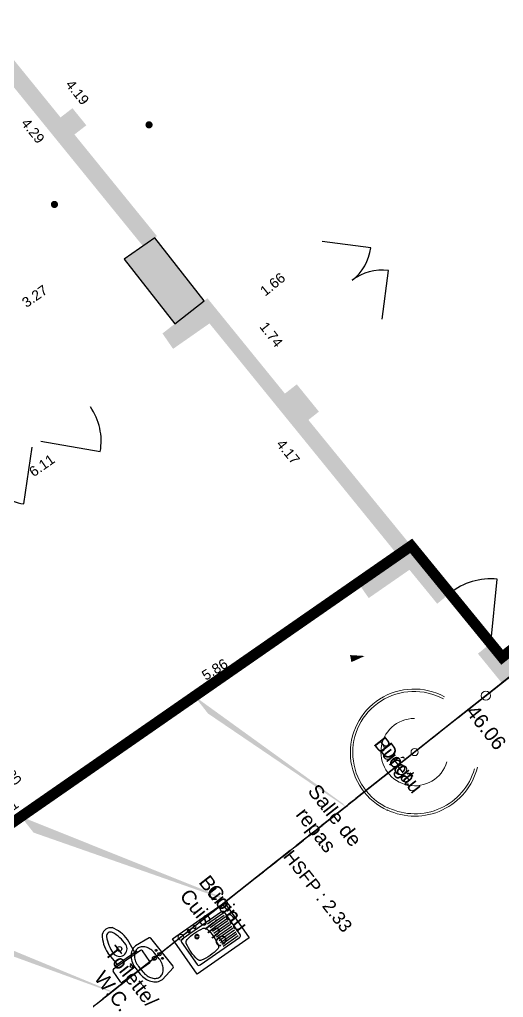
# Model space of a CAD drawing. Header units: metres. Extents: x 1648217.8 to 1648249.8, y 8187334.1 to 8187367.5.
# Drawn here: x 1648228.51 to 1648235.26, y 8187346.55 to 8187360.22 of the extents above; entities that cross this region are included whole.
import ezdxf

# ---------------------------------------------------------------- set-up
doc = ezdxf.new("R2010")
doc.units = ezdxf.units.M
doc.header["$PDMODE"] = 3
doc.header["$PDSIZE"] = 0.05
for name, pattern in [('AXES', [2, 1.25, -0.25, 0.25, -0.25]), ('CACHE2', [0.1875, 0.125, -0.0625]), ('TIRETPT2', [0.5, 0.25, -0.125, 0, -0.125])]:
    doc.linetypes.add(name, pattern=pattern)
for name, color, linetype in [('GEX_BAT_allege', 161, 'Continuous'), ('GEX_BAT_cloison', 2, 'Continuous'), ('GEX_BAT_escalier_rampe', 6, 'Continuous'), ('GEX_BAT_fenetre', 4, 'Continuous'), ('GEX_BAT_garde_corps', 181, 'Continuous'), ('GEX_BAT_linteau_cloison', 3, 'CACHE2'), ('GEX_BAT_linteau_mur', 6, 'CACHE2'), ('GEX_BAT_mur', 1, 'Continuous'), ('GEX_MEP_trait_de_coupe', 21, 'TIRETPT2'), ('GEX_MEP_txt_cot_alti', 51, 'Continuous'), ('GEX_MEP_txt_cot_plani', 30, 'Continuous'), ('GEX_MEP_txt_designation', 7, 'Continuous'), ('GEX_RES_bat_eau_pluviale', 171, 'Continuous')]:
    doc.layers.add(name, color=color, linetype=linetype)
for name, color, linetype, true_color in [('GEX_EDS_sdp_1-bureau', 1, 'AXES', 0xff0000), ('GEX_EDS_sdp_3-h-180', 7, 'Continuous', 0xa55252), ('GEX_EQU_sanitaire', 9, 'Continuous', 0x808080), ('GEX_MEP_mur_pochage', 7, 'Continuous', 0x999999), ('GEX_MEP_ouvrant_porte', 9, 'Continuous', 0x808080)]:
    doc.layers.add(name, color=color, linetype=linetype, true_color=true_color)
doc.styles.add('G100TXT-cote', font='swissl.ttf')
doc.styles.add('G100TXT-droit', font='swissl.ttf', dxfattribs={"height": 0.2})
doc.styles.add('G100TXT-italic', font='swissli.ttf')
doc.styles.add('G50TXT-italic', font='swissli.ttf')
doc.dimstyles.new('G100COT-libre', dxfattribs={"dimtxt": 0.14, "dimasz": 0.18, "dimexe": 0.18, "dimexo": 0.2, "dimgap": 0.09, "dimtad": 0, "dimzin": 0, "dimdsep": 46, "dimtxsty": 'G100TXT-cote', "dimblk1": 'OBLIQUE', "dimblk2": 'OBLIQUE', "dimsah": 1, "dimcen": 0.09, "dimse1": 1, "dimse2": 1, "dimsd1": 1, "dimsd2": 1, "dimclrd": 252, "dimaunit": 2, "dimadec": 3, "dimazin": 0, "dimtfac": 1, "dimtix": 1, "dimtofl": 0, "dimtmove": 0, "dimatfit": 3, "dimldrblk": 'OBLIQUE', "dimfxl": 0.18, "dimtolj": 1, "dimtzin": 0, "dimarcsym": 0})

# ---------------------------------------------------------------- blocks, each defined once
blk = doc.blocks.new('*D17')
at = {"layer": 'Defpoints', "color": 0, "transparency": 16777216}
for p in [(1648228.727, 8187349.459), (1648228.84, 8187349.297), (1648228.008, 8187348.72)]:
    blk.add_point(p, dxfattribs=at)
at = {"layer": 'GEX_MEP_txt_cot_plani', "color": 0, "lineweight": 20, "transparency": 16777216, "insert": (1648228.312, 8187349.17), "char_height": 0.14, "attachment_point": 5, "rotation": 34.7835, "style": 'G100TXT-cote'}
blk.add_mtext('\\A1;1.01', dxfattribs=at)
blk = doc.blocks.new('_OBLIQUE')
at = {"color": 0, "linetype": 'ByBlock'}
blk.add_line((-0.5, -0.5), (0.5, 0.5), dxfattribs=at)
blk = doc.blocks.new('*D19')
at = {"layer": 'Defpoints', "color": 0, "transparency": 16777216}
for p in [(1648227.996, 8187350.161), (1648228.085, 8187350.233), (1648228.84, 8187349.297)]:
    blk.add_point(p, dxfattribs=at)
at = {"layer": 'GEX_MEP_txt_cot_plani', "color": 0, "lineweight": 20, "transparency": 16777216, "insert": (1648228.373, 8187349.693), "char_height": 0.14, "attachment_point": 5, "rotation": 308.8761, "style": 'G100TXT-cote'}
blk.add_mtext('\\A1;1.20', dxfattribs=at)
blk = doc.blocks.new('WC_c')
at = {"layer": 'GEX_EQU_sanitaire'}
for p, q in [((-0.23, 0), (0.23, 0)), ((-0.25, -0.02), (-0.25, -0.2)), ((0.25, -0.02), (0.25, -0.2)), ((-0.23, -0.22), (0.23, -0.22)), ((-0.18, -0.24), (-0.18, -0.22)), ((-0.18, -0.24), (0.18, -0.24)), ((-0.146, -0.24), (-0.166, -0.451)), ((0.146, -0.24), (0.166, -0.451)), ((0.18, -0.22), (0.18, -0.24))]:
    blk.add_line(p, q, dxfattribs=at)
for centre, radius in [((0, -0.11), 0.0181), ((0, -0.406), 0.0326)]:
    blk.add_circle(centre, radius, dxfattribs=at)
for centre, radius, start, end in [((-0.23, -0.02), 0.02, 90, 180), ((0.23, -0.02), 0.02, 0, 90), ((-0.23, -0.2), 0.02, 180, 270), ((0.23, -0.2), 0.02, 270, 0), ((0, -0.406), 0.106, 0, 180), ((0.41, -0.414), 0.516, 179.1272, 207.1953), ((-0.41, -0.414), 0.516, 332.8047, 0.8728), ((0.298, -0.445), 0.464, 180.7835, 214.5961), ((-0.298, -0.445), 0.464, 325.4039, 359.2165), ((0, -0.624), 0.0552, 207.1953, 332.8047), ((0.002, -0.605), 0.134, 230.3854, 269.1264), ((-0.002, -0.605), 0.134, 270.8736, 309.6146)]:
    blk.add_arc(centre, radius, start, end, dxfattribs=at)
blk = doc.blocks.new('SAN_WC_classique')
at = {"layer": 'GEX_EQU_sanitaire'}
blk.add_blockref('WC_c', (0, 0), dxfattribs=at)
blk = doc.blocks.new('Lav_vc')
at = {"layer": 'GEX_EQU_sanitaire'}
for points in [[(0.267, -0.014, 0.371491), (0.251, 0), (-0.251, 0, 0.371491), (-0.267, -0.014), (-0.3, -0.234, 0.13052), (-0.28, -0.31, 0.001378), (-0.279, -0.311, 0.106642), (-0.22, -0.376, 0.083438), (-0.142, -0.414, 0.072173), (-0.048, -0.428), (0.048, -0.428, 0.072173), (0.142, -0.414, 0.083438), (0.22, -0.376, 0.106642), (0.279, -0.311, 0.131922), (0.3, -0.234)], [(0.129, -0.099, 0.072173), (0.048, -0.088), (-0.048, -0.088, 0.072173), (-0.129, -0.099, 0.083438), (-0.192, -0.13, 0.106642), (-0.238, -0.18, 0.131922), (-0.252, -0.234, 0.131922), (-0.238, -0.287, 0.106642), (-0.192, -0.337, 0.083438), (-0.129, -0.368, 0.072173), (-0.048, -0.38), (0.048, -0.38, 0.072173), (0.129, -0.368, 0.083439), (0.192, -0.337, 0.106641), (0.238, -0.287, 0.131922), (0.252, -0.234, 0.131922), (0.238, -0.18, 0.106642), (0.192, -0.13, 0.083438)], [(-0.085, -0.048, -1), (-0.059, -0.048, -1)], [(0.028, -0.136, -1), (-0.028, -0.136, -1)], [(0.024, -0.136, -1), (-0.024, -0.136, -1)], [(-0.022, -0.044, -1), (0.022, -0.044, -1)], [(0.059, -0.048, -1), (0.085, -0.048, -1)]]:
    blk.add_lwpolyline(points, format="xyb", close=True, dxfattribs=at)
blk = doc.blocks.new('SAN_Lavabo_1vasque_classique')
at = {"layer": 'GEX_EQU_sanitaire'}
blk.add_blockref('Lav_vc', (0, 0), dxfattribs=at)
blk = doc.blocks.new('*D14')
at = {"layer": 'Defpoints', "color": 0, "transparency": 16777216}
for p in [(1648231.157, 8187355.971), (1648230.942, 8187355.796), (1648233.786, 8187352.733)]:
    blk.add_point(p, dxfattribs=at)
at = {"layer": 'GEX_MEP_txt_cot_plani', "color": 0, "transparency": 16777216, "insert": (1648232.256, 8187354.177), "char_height": 0.14, "attachment_point": 5, "rotation": 309.0643, "style": 'G100TXT-cote'}
blk.add_mtext('\\A1;4.17', dxfattribs=at)
blk = doc.blocks.new('*D15')
at = {"layer": 'Defpoints', "color": 0, "transparency": 16777216}
for p in [(1648233.882, 8187352.42), (1648228.738, 8187349.594), (1648228.897, 8187349.337)]:
    blk.add_point(p, dxfattribs=at)
at = {"layer": 'GEX_MEP_txt_cot_plani', "color": 0, "transparency": 16777216, "insert": (1648231.231, 8187351.136), "char_height": 0.14, "attachment_point": 5, "rotation": 31.7331, "style": 'G100TXT-cote'}
blk.add_mtext('\\A1;5.86', dxfattribs=at)
blk = doc.blocks.new('*D16')
at = {"layer": 'Defpoints', "color": 0, "transparency": 16777216}
for p in [(1648231.157, 8187355.971), (1648231.322, 8187355.736), (1648226.15, 8187352.471)]:
    blk.add_point(p, dxfattribs=at)
at = {"layer": 'GEX_MEP_txt_cot_plani', "color": 0, "transparency": 16777216, "insert": (1648228.818, 8187353.986), "char_height": 0.14, "attachment_point": 5, "rotation": 34.9493, "style": 'G100TXT-cote'}
blk.add_mtext('\\A1;6.11', dxfattribs=at)
blk = doc.blocks.new('*D27')
at = {"layer": 'Defpoints', "color": 0, "transparency": 16777216}
for p in [(1648230.057, 8187357.288), (1648230.183, 8187357.108), (1648227.504, 8187355.235)]:
    blk.add_point(p, dxfattribs=at)
at = {"layer": 'GEX_MEP_txt_cot_plani', "color": 0, "transparency": 16777216, "insert": (1648228.718, 8187356.351), "char_height": 0.14, "attachment_point": 5, "rotation": 34.9493, "style": 'G100TXT-cote'}
blk.add_mtext('\\A1;3.27', dxfattribs=at)
blk = doc.blocks.new('*D29')
at = {"layer": 'Defpoints', "color": 0, "transparency": 16777216}
for p in [(1648227.477, 8187360.441), (1648227.337, 8187360.327), (1648230.187, 8187357.111)]:
    blk.add_point(p, dxfattribs=at)
at = {"layer": 'GEX_MEP_txt_cot_plani', "color": 0, "transparency": 16777216, "insert": (1648228.692, 8187358.662), "char_height": 0.14, "attachment_point": 5, "rotation": 309.1313, "style": 'G100TXT-cote'}
blk.add_mtext('\\A1;4.29', dxfattribs=at)
blk = doc.blocks.new('SAN_Evier_bacG_égouttoir')
at = {"layer": 'GEX_EQU_sanitaire'}
for p, q in [((-0.11, -0.11), (-0.37, -0.11)), ((-0.11, -0.142), (-0.37, -0.142)), ((-0.11, -0.173), (-0.37, -0.173)), ((-0.11, -0.205), (-0.37, -0.205)), ((-0.11, -0.237), (-0.37, -0.237)), ((-0.11, -0.268), (-0.37, -0.268)), ((-0.11, -0.3), (-0.37, -0.3)), ((-0.11, -0.332), (-0.37, -0.332)), ((-0.11, -0.363), (-0.37, -0.363)), ((-0.11, -0.395), (-0.37, -0.395)), ((-0.11, -0.427), (-0.37, -0.427)), ((-0.11, -0.458), (-0.37, -0.458)), ((-0.11, -0.49), (-0.37, -0.49))]:
    blk.add_line(p, q, dxfattribs=at)
blk.add_lwpolyline([(-0.89, 0), (0, 0), (0, -0.6), (-0.89, -0.6)], close=True, dxfattribs=at)
for points in [[(-0.78, -0.08, 0.414214), (-0.81, -0.11), (-0.81, -0.49, 0.414214), (-0.78, -0.52), (-0.11, -0.52, 0.414214), (-0.08, -0.49), (-0.08, -0.11, 0.414214), (-0.11, -0.08)], [(-0.727, -0.477, -0.307624), (-0.767, -0.437, -0.094543), (-0.767, -0.163, -0.307624), (-0.727, -0.123, -0.094543), (-0.453, -0.123, -0.307624), (-0.413, -0.163, -0.094543), (-0.413, -0.437, -0.255812), (-0.444, -0.474, -0.048032), (-0.453, -0.477, -0.094543)], [(-0.66, -0.04, 1), (-0.62, -0.04, 1)], [(-0.56, -0.04, 1), (-0.52, -0.04, 1)], [(-0.62, -0.17, 1), (-0.56, -0.17, 1)], [(-0.61, -0.17, 1), (-0.57, -0.17, 1)]]:
    blk.add_lwpolyline(points, format="xyb", close=True, dxfattribs=at)
blk = doc.blocks.new('*D34')
at = {"layer": 'Defpoints', "color": 0, "transparency": 16777216}
for p in [(1648230.424, 8187357.191), (1648224.88, 8187353.316), (1648224.973, 8187353.183)]:
    blk.add_point(p, dxfattribs=at)
at = {"layer": 'GEX_MEP_txt_cot_plani', "color": 0, "transparency": 16777216, "insert": (1648227.745, 8187355.12), "char_height": 0.14, "attachment_point": 5, "rotation": 34.9493, "style": 'G100TXT-cote'}
blk.add_mtext('\\A1;6.76', dxfattribs=at)
blk = doc.blocks.new('*D35')
at = {"layer": 'Defpoints', "color": 0, "transparency": 16777216}
for p in [(1648227.679, 8187360.573), (1648230.633, 8187357.575), (1648230.32, 8187357.32)]:
    blk.add_point(p, dxfattribs=at)
at = {"layer": 'GEX_MEP_txt_cot_plani', "color": 0, "transparency": 16777216, "insert": (1648229.313, 8187359.201), "char_height": 0.14, "attachment_point": 5, "rotation": 309.0642, "style": 'G100TXT-cote'}
blk.add_mtext('\\A1;4.19', dxfattribs=at)
blk = doc.blocks.new('*D40')
at = {"layer": 'Defpoints', "color": 0, "transparency": 16777216}
for p in [(1648239.861, 8187354.969), (1648235, 8187351.612), (1648235.242, 8187351.307)]:
    blk.add_point(p, dxfattribs=at)
at = {"layer": 'GEX_MEP_txt_cot_plani', "color": 0, "transparency": 16777216, "insert": (1648237.31, 8187353.443), "char_height": 0.14, "attachment_point": 5, "rotation": 38.4119, "style": 'G100TXT-cote'}
blk.add_mtext('\\A1;5.89', dxfattribs=at)
blk = doc.blocks.new('*D47')
at = {"layer": 'Defpoints', "color": 0, "transparency": 16777216}
for p in [(1648232.745, 8187356.964), (1648231.395, 8187355.995), (1648231.457, 8187355.919)]:
    blk.add_point(p, dxfattribs=at)
at = {"layer": 'GEX_MEP_txt_cot_plani', "color": 0, "transparency": 16777216, "insert": (1648232.039, 8187356.518), "char_height": 0.14, "attachment_point": 5, "rotation": 39.0642, "style": 'G100TXT-cote'}
blk.add_mtext('\\A1;1.66', dxfattribs=at)
blk = doc.blocks.new('*D48')
at = {"layer": 'Defpoints', "color": 0, "transparency": 16777216}
for p in [(1648231.592, 8187356.583), (1648232.657, 8187355.211), (1648232.552, 8187355.13)]:
    blk.add_point(p, dxfattribs=at)
at = {"layer": 'GEX_MEP_txt_cot_plani', "color": 0, "transparency": 16777216, "insert": (1648232.02, 8187355.816), "char_height": 0.14, "attachment_point": 5, "rotation": 307.8222, "style": 'G100TXT-cote'}
blk.add_mtext('\\A1;1.74', dxfattribs=at)

msp = doc.modelspace()

# ---------------------------------------------------------------- hatches: boundary and pattern name
at = {"layer": 'GEX_EDS_sdp_3-h-180'}
h = msp.add_hatch(color=256, dxfattribs=at)
h.dxf.hatch_style = 1
h.paths.add_polyline_path([(1648229.967, 8187356.869), (1648230.673, 8187355.966), (1648231.082, 8187356.285), (1648230.392, 8187357.168)])
at = {"layer": 'GEX_MEP_mur_pochage'}
h = msp.add_hatch(color=256, dxfattribs=at)
h.dxf.hatch_style = 1
h.paths.add_polyline_path([(1648226.971, 8187360.092), (1648227.477, 8187360.441), (1648230.227, 8187357.053), (1648230.424, 8187357.191), (1648229.272, 8187358.611), (1648229.438, 8187358.74), (1648229.244, 8187358.979), (1648229.078, 8187358.85), (1648227.679, 8187360.573), (1648228.095, 8187360.862), (1648227.969, 8187361.043), (1648226.851, 8187360.266)])
h = msp.add_hatch(color=256, dxfattribs=at)
h.dxf.hatch_style = 1
h.paths.add_polyline_path([(1648232.538, 8187354.623), (1648232.685, 8187354.739), (1648232.376, 8187355.12), (1648232.21, 8187354.991), (1648231.129, 8187356.323), (1648230.501, 8187355.831), (1648230.649, 8187355.616), (1648231.157, 8187355.971), (1648233.786, 8187352.733), (1648233.231, 8187352.348), (1648233.38, 8187352.134), (1648233.949, 8187352.529), (1648234.336, 8187352.055), (1648234.514, 8187352.2)])
h = msp.add_hatch(color=256, dxfattribs=at)
h.dxf.hatch_style = 1
h.paths.add_polyline_path([(1648235.239, 8187350.947), (1648235.735, 8187351.341), (1648235.561, 8187351.56), (1648235.242, 8187351.307), (1648235.083, 8187351.502), (1648234.905, 8187351.357)])
h = msp.add_hatch(color=256, dxfattribs=at)
h.dxf.hatch_style = 1
h.paths.add_polyline_path([(1648230.948, 8187350.762), (1648233.021, 8187349.262), (1648233.056, 8187349.217), (1648231.136, 8187350.521), (1648230.948, 8187350.762)])
h = msp.add_hatch(color=256, dxfattribs=at)
h.dxf.hatch_style = 1
h.paths.add_polyline_path([(1648228.526, 8187349.08), (1648231.388, 8187347.931), (1648231.406, 8187347.909), (1648228.701, 8187348.857), (1648228.526, 8187349.08)])
h = msp.add_hatch(color=256, dxfattribs=at)
h.dxf.hatch_style = 1
h.paths.add_polyline_path([(1648226.797, 8187347.879), (1648229.77, 8187346.649), (1648229.788, 8187346.626), (1648226.972, 8187347.656)])

# ---------------------------------------------------------------- linework, layer by layer
at = {"layer": 'GEX_BAT_allege', "lineweight": 20}
for p, q in [((1648233.015, 8187349.184, 0), (1648234.743, 8187350.554, 0)), ((1648234.743, 8187350.554, 0), (1648234.745, 8187350.556, 0)), ((1648232.947, 8187349.13), (1648234.683, 8187350.506, 0)), ((1648233.015, 8187349.184, 0), (1648233.017, 8187349.186, 0)), ((1648232.6, 8187348.855, 0), (1648231.31, 8187347.833, 0)), ((1648232.6, 8187348.855, 0), (1648232.602, 8187348.857, 0)), ((1648232.056, 8187348.424), (1648230.336, 8187347.06)), ((1648231.31, 8187347.833, 0), (1648231.312, 8187347.834, 0)), ((1648229.699, 8187346.555, 0), (1648230.246, 8187346.989, 0)), ((1648230.248, 8187346.991, 0), (1648230.246, 8187346.989, 0)), ((1648229.699, 8187346.555, 0), (1648229.701, 8187346.557, 0))]:
    msp.add_line(p, q, dxfattribs=at)
at = {"layer": 'GEX_BAT_allege', "lineweight": 20, "extrusion": (-0.571414, 0.820662, 0)}
for p, q in [((1648234.68, 8187350.504, 0), (1648234.683, 8187350.506, 0)), ((1648232.944, 8187349.128), (1648232.947, 8187349.13)), ((1648232.052, 8187348.421), (1648232.056, 8187348.424)), ((1648230.332, 8187347.058), (1648230.336, 8187347.06))]:
    msp.add_line(p, q, dxfattribs=at)
at = {"layer": 'GEX_BAT_cloison'}
for p, q in [((1648235.134, 8187350.864), (1648233.198, 8187349.33)), ((1648235.133, 8187350.863), (1648233.202, 8187349.332)), ((1648234.693, 8187350.515), (1648233.59, 8187349.641)), ((1648234.696, 8187350.517), (1648233.594, 8187349.643)), ((1648233.594, 8187349.643), (1648233.59, 8187349.641)), ((1648233.202, 8187349.332), (1648233.198, 8187349.33)), ((1648232.933, 8187349.12), (1648232.816, 8187349.027)), ((1648232.819, 8187349.029), (1648232.816, 8187349.027)), ((1648232.937, 8187349.122), (1648232.819, 8187349.029)), ((1648232.937, 8187349.122), (1648232.933, 8187349.12)), ((1648232.736, 8187348.963), (1648232.521, 8187348.793)), ((1648232.791, 8187349.006), (1648232.576, 8187348.836)), ((1648232.627, 8187348.877), (1648232.463, 8187348.747)), ((1648232.521, 8187348.793), (1648232.466, 8187348.749)), ((1648232.631, 8187348.88), (1648232.576, 8187348.836)), ((1648232.631, 8187348.88), (1648232.627, 8187348.877)), ((1648232.466, 8187348.749), (1648232.463, 8187348.747)), ((1648232.19, 8187348.531), (1648231.369, 8187347.88)), ((1648232.194, 8187348.533), (1648231.372, 8187347.882)), ((1648232.194, 8187348.533), (1648232.19, 8187348.531)), ((1648231.814, 8187348.232), (1648230.031, 8187346.819)), ((1648231.817, 8187348.235), (1648230.089, 8187346.864)), ((1648231.817, 8187348.235), (1648231.814, 8187348.232)), ((1648231.197, 8187347.743), (1648230.328, 8187347.054)), ((1648231.194, 8187347.741), (1648230.399, 8187347.111)), ((1648230.228, 8187346.975), (1648230.034, 8187346.821)), ((1648230.282, 8187347.018), (1648230.089, 8187346.864)), ((1648230.01, 8187346.802), (1648229.768, 8187346.61)), ((1648230.031, 8187346.819), (1648229.805, 8187346.64)), ((1648230.034, 8187346.821), (1648230.01, 8187346.802)), ((1648229.805, 8187346.64), (1648229.768, 8187346.61))]:
    msp.add_line(p, q, dxfattribs=at)
at = {"layer": 'GEX_BAT_cloison', "lineweight": 20}
for p, q in [((1648230.491, 8187347.184), (1648230.29, 8187347.024)), ((1648230.498, 8187347.189), (1648230.314, 8187347.043)), ((1648230.498, 8187347.189), (1648230.318, 8187347.046)), ((1648230.411, 8187347.12), (1648230.399, 8187347.111)), ((1648230.546, 8187347.227), (1648230.411, 8187347.12)), ((1648230.498, 8187347.189), (1648230.491, 8187347.184)), ((1648230.506, 8187347.195), (1648230.498, 8187347.189)), ((1648230.561, 8187347.239), (1648230.546, 8187347.227)), ((1648230.293, 8187347.027), (1648230.29, 8187347.024)), ((1648230.34, 8187347.064), (1648230.293, 8187347.027)), ((1648230.318, 8187347.046), (1648230.314, 8187347.043)), ((1648230.34, 8187347.064), (1648230.328, 8187347.054)), ((1648229.746, 8187346.593), (1648229.699, 8187346.555)), ((1648229.742, 8187346.59), (1648229.699, 8187346.556)), ((1648229.763, 8187346.606), (1648229.706, 8187346.561)), ((1648229.759, 8187346.603), (1648229.706, 8187346.561)), ((1648229.714, 8187346.567), (1648229.706, 8187346.561)), ((1648229.746, 8187346.593), (1648229.742, 8187346.59)), ((1648229.763, 8187346.606), (1648229.759, 8187346.603)), ((1648229.699, 8187346.555), (1648229.694, 8187346.552)), ((1648229.706, 8187346.561), (1648229.699, 8187346.556))]:
    msp.add_line(p, q, dxfattribs=at)
at = {"layer": 'GEX_BAT_escalier_rampe', "lineweight": 20}
for p, q in [((1648235.234, 8187350.944), (1648234.425, 8187350.302)), ((1648235.234, 8187350.944), (1648234.437, 8187350.312)), ((1648235.221, 8187350.933), (1648234.593, 8187350.435)), ((1648235.222, 8187350.934), (1648234.609, 8187350.448)), ((1648234.583, 8187350.427), (1648234.055, 8187350.008)), ((1648234.654, 8187350.483), (1648234.63, 8187350.465)), ((1648234.019, 8187349.98), (1648234.425, 8187350.302)), ((1648234.43, 8187350.306), (1648234.028, 8187349.987)), ((1648234.045, 8187350.001), (1648234.437, 8187350.312)), ((1648234.228, 8187350.146), (1648234.074, 8187350.024)), ((1648234.027, 8187349.987), (1648233.769, 8187349.782)), ((1648234.075, 8187350.024), (1648233.993, 8187349.96)), ((1648234.039, 8187349.996), (1648233.993, 8187349.96)), ((1648233.349, 8187349.449), (1648233.994, 8187349.96)), ((1648233.359, 8187349.457), (1648233.985, 8187349.953)), ((1648234.01, 8187349.973), (1648233.43, 8187349.513)), ((1648233.454, 8187349.532), (1648233.982, 8187349.951)), ((1648233.576, 8187349.629), (1648234.015, 8187349.977)), ((1648233.621, 8187349.665), (1648233.983, 8187349.952)), ((1648233.835, 8187349.834), (1648233.988, 8187349.955))]:
    msp.add_line(p, q, dxfattribs=at)
at = {"layer": 'GEX_BAT_escalier_rampe'}
for p, q in [((1648235.079, 8187350.821), (1648235.074, 8187350.816)), ((1648234.884, 8187350.666), (1648234.878, 8187350.661))]:
    msp.add_line(p, q, dxfattribs=at)
msp.add_lwpolyline([(1648230.737, 8187356.726, 0, 0.08, 0), (1648230.601, 8187356.625, 0, 0, 0), (1648230.32, 8187356.417, 0, 0, 0)], format="xyseb", dxfattribs=at)
at = {"layer": 'GEX_BAT_escalier_rampe', "lineweight": 20}
msp.add_lwpolyline([(1648233.326, 8187351.325, 0, 0.1, 0), (1648233.129, 8187351.288, 0, 0, 0)], format="xyseb", dxfattribs=at)
msp.add_circle((1648234.021, 8187349.982), 0.05, dxfattribs=at)
for centre, radius, start, end in [((1648234.012, 8187349.975), 0.888, 61.2712, 245.5059), ((1648234.012, 8187349.975), 0.855, 61.2712, 245.5484), ((1648234.012, 8187349.975), 0.888, 86.1347, 86.1371), ((1648234.021, 8187349.982), 0.471, 90.4905, 342.9179), ((1648234.025, 8187349.985), 0.898, 244.5178, 346.1012), ((1648234.025, 8187349.985), 0.865, 244.5222, 344.0727)]:
    msp.add_arc(centre, radius, start, end, dxfattribs=at)
at = {"layer": 'GEX_BAT_fenetre', "lineweight": 20}
for p, q in [((1648234.614, 8187350.452, -0.003), (1648233.018, 8187349.187, -0.003)), ((1648234.616, 8187350.453, -0.003), (1648233.021, 8187349.189, -0.003)), ((1648233.064, 8187349.223, 0), (1648234.683, 8187350.506, 0)), ((1648233.069, 8187349.227, 0), (1648234.688, 8187350.51, 0)), ((1648233.137, 8187349.281, 0), (1648234.592, 8187350.434, 0)), ((1648234.55, 8187350.401, 0), (1648234.552, 8187350.403, 0)), ((1648234.589, 8187350.432, 0), (1648234.594, 8187350.436, 0)), ((1648234.613, 8187350.451, 0), (1648234.617, 8187350.455, 0)), ((1648234.659, 8187350.488, 0), (1648234.664, 8187350.492, 0)), ((1648234.488, 8187350.352, 0), (1648234.491, 8187350.354, 0)), ((1648234.528, 8187350.383, 0), (1648234.53, 8187350.385, 0)), ((1648233.848, 8187349.845, 0), (1648233.853, 8187349.849, 0)), ((1648233.879, 8187349.869, 0), (1648233.884, 8187349.873, 0)), ((1648233.785, 8187349.794, 0), (1648233.787, 8187349.796, 0)), ((1648233.816, 8187349.819, 0), (1648233.818, 8187349.821, 0)), ((1648233.174, 8187349.31, 0), (1648233.174, 8187349.31, 0)), ((1648233.176, 8187349.312, 0), (1648233.178, 8187349.314, 0)), ((1648233.081, 8187349.237, 0), (1648233.083, 8187349.238, 0)), ((1648233.111, 8187349.26, 0), (1648233.116, 8187349.264, 0)), ((1648233.12, 8187349.268, 0), (1648233.122, 8187349.269, 0)), ((1648233.129, 8187349.275, 0), (1648233.129, 8187349.275, 0)), ((1648233.134, 8187349.279, 0), (1648233.139, 8187349.283, 0)), ((1648232.473, 8187348.755, 0), (1648232.478, 8187348.759, 0)), ((1648232.395, 8187348.693, 0), (1648232.398, 8187348.695, 0)), ((1648232.442, 8187348.73, 0), (1648232.447, 8187348.734, 0)), ((1648231.994, 8187348.375), (1648230.399, 8187347.111, 0)), ((1648231.996, 8187348.377), (1648230.401, 8187347.112, 0)), ((1648231.947, 8187348.337), (1648231.952, 8187348.341)), ((1648231.978, 8187348.362), (1648231.983, 8187348.366)), ((1648231.869, 8187348.276, 0), (1648231.871, 8187348.278)), ((1648231.908, 8187348.307, 0), (1648231.91, 8187348.309, 0)), ((1648231.448, 8187347.942, 0), (1648231.453, 8187347.946, 0)), ((1648231.48, 8187347.967, 0), (1648231.485, 8187347.971, 0)), ((1648231.529, 8187348.007, 0), (1648231.532, 8187348.009, 0)), ((1648231.165, 8187347.718, 0), (1648231.167, 8187347.72, 0)), ((1648231.197, 8187347.743, 0), (1648231.199, 8187347.744, 0)), ((1648230.462, 8187347.16, 0.003), (1648230.464, 8187347.162, 0.003)), ((1648230.501, 8187347.191, 0.003), (1648230.503, 8187347.193, 0.003)), ((1648230.205, 8187346.957, 0), (1648229.798, 8187346.634, 0)), ((1648230.208, 8187346.959, 0), (1648229.801, 8187346.636, 0)), ((1648230.173, 8187346.931), (1648230.175, 8187346.933)), ((1648229.852, 8187346.677), (1648229.855, 8187346.679))]:
    msp.add_line(p, q, dxfattribs=at)
at = {"layer": 'GEX_BAT_fenetre', "lineweight": 20, "extrusion": (-1.27774e-06, -8.86987e-07, 1)}
for p, q in [((1648231.414, 8187347.915, 0), (1648232.508, 8187348.783, 0)), ((1648231.419, 8187347.919, 0), (1648232.513, 8187348.787, 0)), ((1648231.451, 8187347.944, 0), (1648232.476, 8187348.757, 0))]:
    msp.add_line(p, q, dxfattribs=at)
at = {"layer": 'GEX_BAT_garde_corps', "lineweight": 20}
for p, q in [((1648229.795, 8187346.631), (1648230.201, 8187346.954)), ((1648229.796, 8187346.633), (1648230.203, 8187346.955))]:
    msp.add_line(p, q, dxfattribs=at)
at = {"layer": 'GEX_BAT_linteau_cloison'}
for p, q in [((1648232.933, 8187349.12), (1648233.59, 8187349.641)), ((1648233.594, 8187349.643), (1648232.937, 8187349.122)), ((1648233.198, 8187349.33), (1648232.627, 8187348.877)), ((1648232.631, 8187348.88), (1648233.202, 8187349.332)), ((1648232.816, 8187349.027), (1648232.19, 8187348.531)), ((1648232.194, 8187348.533), (1648232.819, 8187349.029)), ((1648231.814, 8187348.232), (1648232.463, 8187348.747)), ((1648232.466, 8187348.749), (1648231.817, 8187348.235)), ((1648229.742, 8187346.59), (1648230.29, 8187347.024)), ((1648230.293, 8187347.027), (1648229.746, 8187346.593)), ((1648229.768, 8187346.61), (1648229.009, 8187346.009)), ((1648229.047, 8187346.039), (1648229.805, 8187346.64))]:
    msp.add_line(p, q, dxfattribs=at)
at = {"layer": 'GEX_BAT_linteau_cloison', "lineweight": 20}
for p, q in [((1648229.759, 8187346.603), (1648230.314, 8187347.043)), ((1648230.318, 8187347.046), (1648229.763, 8187346.606))]:
    msp.add_line(p, q, dxfattribs=at)
at = {"layer": 'GEX_BAT_linteau_mur', "lineweight": 20, "extrusion": (-0.000986455, -0.000782189, 0.999999)}
msp.add_line((1648235.223, 8187350.935, 0), (1648235.233, 8187350.943, 0), dxfattribs=at)
at = {"layer": 'GEX_BAT_linteau_mur', "lineweight": 20}
for p, q in [((1648233.029, 8187349.196, -0.003), (1648234.625, 8187350.46, -0.003)), ((1648233.056, 8187349.217, 0), (1648234.675, 8187350.5, 0)), ((1648232.501, 8187348.777, 0), (1648231.406, 8187347.909, 0)), ((1648232.005, 8187348.384), (1648230.41, 8187347.119, 0)), ((1648230.195, 8187346.949, 0), (1648229.788, 8187346.626, 0))]:
    msp.add_line(p, q, dxfattribs=at)
at = {"layer": 'GEX_BAT_mur'}
for p, q in [((1648234.625, 8187350.46, 0), (1648235.693, 8187351.307, 0)), ((1648235.735, 8187351.341, 0), (1648235.236, 8187350.945, 0)), ((1648235.223, 8187350.935, 0), (1648235.404, 8187351.078, 0)), ((1648235.233, 8187350.943, 0), (1648235.413, 8187351.086, 0)), ((1648235.332, 8187351.021, 0), (1648234.707, 8187350.526, 0)), ((1648235.322, 8187351.013, 0), (1648235.134, 8187350.864, 0)), ((1648235.178, 8187350.899, 0), (1648234.693, 8187350.515, 0)), ((1648235.094, 8187350.833, 0), (1648235.134, 8187350.864, 0)), ((1648235.178, 8187350.899, 0), (1648235.216, 8187350.929, 0)), ((1648234.693, 8187350.515, 0), (1648234.707, 8187350.526, 0)), ((1648231.369, 8187347.88, 0), (1648231.194, 8187347.741, 0)), ((1648231.379, 8187347.887, 0), (1648231.205, 8187347.749, 0)), ((1648231.369, 8187347.88, 0), (1648231.379, 8187347.887, 0)), ((1648231.205, 8187347.749, 0), (1648231.194, 8187347.741, 0))]:
    msp.add_line(p, q, dxfattribs=at)
at = {"layer": 'GEX_BAT_mur', "extrusion": (-0.000986455, -0.000782189, 0.999999)}
for p, q in [((1648235.233, 8187350.943, 0), (1648235.239, 8187350.947, 0)), ((1648235.217, 8187350.93, 0), (1648235.223, 8187350.935, 0))]:
    msp.add_line(p, q, dxfattribs=at)
at = {"layer": 'GEX_BAT_mur', "lineweight": 20}
for p, q in [((1648235.094, 8187350.833, 0), (1648234.614, 8187350.452, 0)), ((1648235.217, 8187350.93, 0), (1648234.675, 8187350.5, 0)), ((1648235.216, 8187350.929, 0), (1648234.688, 8187350.51, 0)), ((1648234.614, 8187350.452, 0), (1648234.625, 8187350.46, 0)), ((1648234.675, 8187350.5, 0), (1648234.688, 8187350.51, 0)), ((1648233.018, 8187349.187, 0), (1648231.994, 8187348.375, 0)), ((1648233.029, 8187349.196, 0), (1648232.005, 8187348.384, 0)), ((1648233.056, 8187349.217, 0), (1648232.501, 8187348.777, 0)), ((1648233.069, 8187349.227, 0), (1648232.514, 8187348.787, 0)), ((1648233.018, 8187349.187, 0), (1648233.029, 8187349.196, 0)), ((1648233.056, 8187349.217, 0), (1648233.069, 8187349.227, 0)), ((1648232.501, 8187348.777, 0), (1648232.514, 8187348.787, 0)), ((1648231.994, 8187348.375, 0), (1648232.005, 8187348.384, 0)), ((1648231.406, 8187347.909, 0), (1648230.195, 8187346.949)), ((1648231.419, 8187347.919, 0), (1648230.208, 8187346.959)), ((1648231.406, 8187347.909, 0), (1648231.419, 8187347.919, 0)), ((1648230.41, 8187347.119), (1648229.417, 8187346.332)), ((1648230.399, 8187347.111), (1648230.285, 8187347.02)), ((1648230.399, 8187347.111), (1648230.41, 8187347.119)), ((1648230.282, 8187347.018), (1648229.403, 8187346.321)), ((1648230.285, 8187347.02), (1648230.282, 8187347.018)), ((1648229.788, 8187346.626), (1648228.548, 8187345.644)), ((1648229.801, 8187346.636), (1648228.561, 8187345.654))]:
    msp.add_line(p, q, dxfattribs=at)
at = {"layer": 'GEX_BAT_mur', "lineweight": 20, "extrusion": (-1.27774e-06, -8.86987e-07, 1)}
for p, q in [((1648230.195, 8187346.949), (1648230.208, 8187346.959)), ((1648229.788, 8187346.626), (1648229.801, 8187346.636))]:
    msp.add_line(p, q, dxfattribs=at)
at = {"layer": 'GEX_EDS_sdp_1-bureau', "const_width": 0.15}
msp.add_lwpolyline([(1648219.507, 8187354.873), (1648223.347, 8187350.162), (1648223.322, 8187350.145), (1648225.746, 8187347.149), (1648233.973, 8187352.863), (1648235.242, 8187351.307), (1648242.192, 8187356.818), (1648239.261, 8187360.388), (1648239.339, 8187360.45), (1648237.297, 8187362.938), (1648237.226, 8187362.883), (1648236.561, 8187363.693), (1648236.461, 8187363.61), (1648236.27, 8187363.843), (1648236.371, 8187363.925), (1648234.964, 8187365.638), (1648222.414, 8187356.95), (1648222.448, 8187356.901)], close=True, dxfattribs=at)
at = {"layer": 'GEX_EDS_sdp_3-h-180'}
msp.add_lwpolyline([(1648229.967, 8187356.869), (1648230.673, 8187355.966), (1648231.082, 8187356.285), (1648230.392, 8187357.168)], close=True, dxfattribs=at)
at = {"layer": 'GEX_MEP_ouvrant_porte'}
for points in [[(1648233.149, 8187356.574, 0.198912), (1648233.409, 8187357.029), (1648232.729, 8187357.115)], [(1648233.569, 8187356.032), (1648233.655, 8187356.712, 0.198912), (1648233.149, 8187356.574, 0.198912)], [(1648228.805, 8187354.327), (1648229.632, 8187354.18, 0.198912), (1648229.494, 8187354.808, 0.198912)], [(1648228.027, 8187353.783, 0.206166), (1648228.565, 8187353.45), (1648228.682, 8187354.241)]]:
    msp.add_lwpolyline(points, format="xyb", dxfattribs=at)
at = {"layer": 'GEX_MEP_ouvrant_porte', "elevation": 0}
msp.add_lwpolyline([(1648235.083, 8187351.502), (1648235.174, 8187352.398, 0.198912), (1648234.514, 8187352.2, 0.198912)], format="xyb", dxfattribs=at)
at = {"layer": 'GEX_MEP_trait_de_coupe', "lineweight": 0}
msp.add_line((1648243.452, 8187357.458), (1648225.699, 8187343.385), dxfattribs=at)
at = {"layer": 'GEX_MEP_txt_cot_alti', "const_width": 0.05}
for points in [[(1648230.298, 8187358.766, 1), (1648230.329, 8187358.727, 1)], [(1648228.978, 8187357.654, 1), (1648229.008, 8187357.614, 1)]]:
    msp.add_lwpolyline(points, format="xyb", close=True, dxfattribs=at)
at = {"layer": 'GEX_RES_bat_eau_pluviale', "lineweight": 20}
msp.add_circle((1648235.015, 8187350.77), 0.065, dxfattribs=at)
at = {"layer": 'GEX_RES_bat_eau_pluviale', "lineweight": 20, "extrusion": (-1.27774e-06, -8.86987e-07, 1)}
msp.add_circle((1648230.758, 8187347.395, -9.368), 0.04, dxfattribs=at)

# ---------------------------------------------------------------- block references
at = {"layer": 'GEX_MEP_txt_cot_plani', "lineweight": 20}
for name, p, rotation in [('SAN_Evier_bacG_égouttoir', (1648231.369, 8187347.88), 34.94928709520147), ('SAN_WC_classique', (1648230.132, 8187346.899), 214.7835335277646), ('SAN_Lavabo_1vasque_classique', (1648230.494, 8187347.186), 308.7061964390309)]:
    msp.add_blockref(name, p, dxfattribs=dict(at, rotation=rotation))

# ---------------------------------------------------------------- texts
at = {"layer": 'GEX_MEP_txt_cot_alti', "style": 'G50TXT-italic'}
msp.add_text('46.06', height=0.2, rotation=308.143, dxfattribs=at).set_placement((1648234.726, 8187350.54))
at = {"layer": 'GEX_MEP_txt_cot_alti', "insert": (1648232.319, 8187348.633), "char_height": 0.18, "width": 2.0042, "attachment_point": 1, "rotation": 308.143, "style": 'G100TXT-italic'}
msp.add_mtext('HSFP : 2.33', dxfattribs=at)
at = {"layer": 'GEX_MEP_txt_designation', "char_height": 0.2, "attachment_point": 5, "rotation": 308.143, "style": 'G100TXT-droit'}
for s, insert, width in [('Bureau', (1648233.795, 8187349.802), 0.82014), ('Dégt.', (1648233.784, 8187349.794), 0.82014), ('Salle de repas', (1648232.754, 8187348.977), 1.36663), ('Bureau', (1648231.353, 8187347.867), 0.82014), ('Coin Cuisine', (1648231.227, 8187347.767), 0.82014), ('Toilette/\\PW.C.', (1648229.936, 8187346.744), 0.82014)]:
    msp.add_mtext(s, dxfattribs=dict(at, insert=insert, width=width))

# ---------------------------------------------------------------- dimensions: what is measured, and where the dimension line sits
at = {"layer": 'GEX_MEP_txt_cot_plani'}
for p1, p2, distance, picture, middle in [((1648227.679, 8187360.573), (1648230.32, 8187357.32), 0.404, '*D35', (1648229.313, 8187359.201)), ((1648230.187, 8187357.111), (1648227.477, 8187360.441), 0.181, '*D29', (1648228.692, 8187358.662)), ((1648227.504, 8187355.235), (1648230.183, 8187357.108), 0.219, '*D27', (1648228.718, 8187356.351)), ((1648230.424, 8187357.191), (1648224.88, 8187353.316), 0.162, '*D34', (1648227.745, 8187355.12)), ((1648232.745, 8187356.964), (1648231.457, 8187355.919), -0.098, '*D47', (1648232.039, 8187356.518)), ((1648231.592, 8187356.583), (1648232.657, 8187355.211), -0.133, '*D48', (1648232.02, 8187355.816)), ((1648226.15, 8187352.471), (1648231.157, 8187355.971), -0.287, '*D16', (1648228.818, 8187353.986)), ((1648233.786, 8187352.733), (1648231.157, 8187355.971), 0.277, '*D14', (1648232.256, 8187354.177)), ((1648239.861, 8187354.969), (1648235.242, 8187351.307), -0.389, '*D40', (1648237.31, 8187353.443)), ((1648233.882, 8187352.42), (1648228.897, 8187349.337), -0.302, '*D15', (1648231.231, 8187351.136))]:
    dim = msp.add_aligned_dim(p1=p1, p2=p2, distance=distance, dimstyle='G100COT-libre', dxfattribs=at)
    dim.commit()
    dim.dimension.update_dxf_attribs({"geometry": picture, "text_midpoint": middle})
at = {"layer": 'GEX_MEP_txt_cot_plani', "lineweight": 20}
for p1, p2, distance, picture, middle in [((1648228.84, 8187349.297), (1648228.085, 8187350.233), 0.114, '*D19', (1648228.373, 8187349.693)), ((1648228.008, 8187348.72), (1648228.84, 8187349.297), 0.196, '*D17', (1648228.312, 8187349.17))]:
    dim = msp.add_aligned_dim(p1=p1, p2=p2, distance=distance, dimstyle='G100COT-libre', dxfattribs=at)
    dim.commit()
    dim.dimension.update_dxf_attribs({"geometry": picture, "text_midpoint": middle})

doc.saveas('drawing.dxf')
